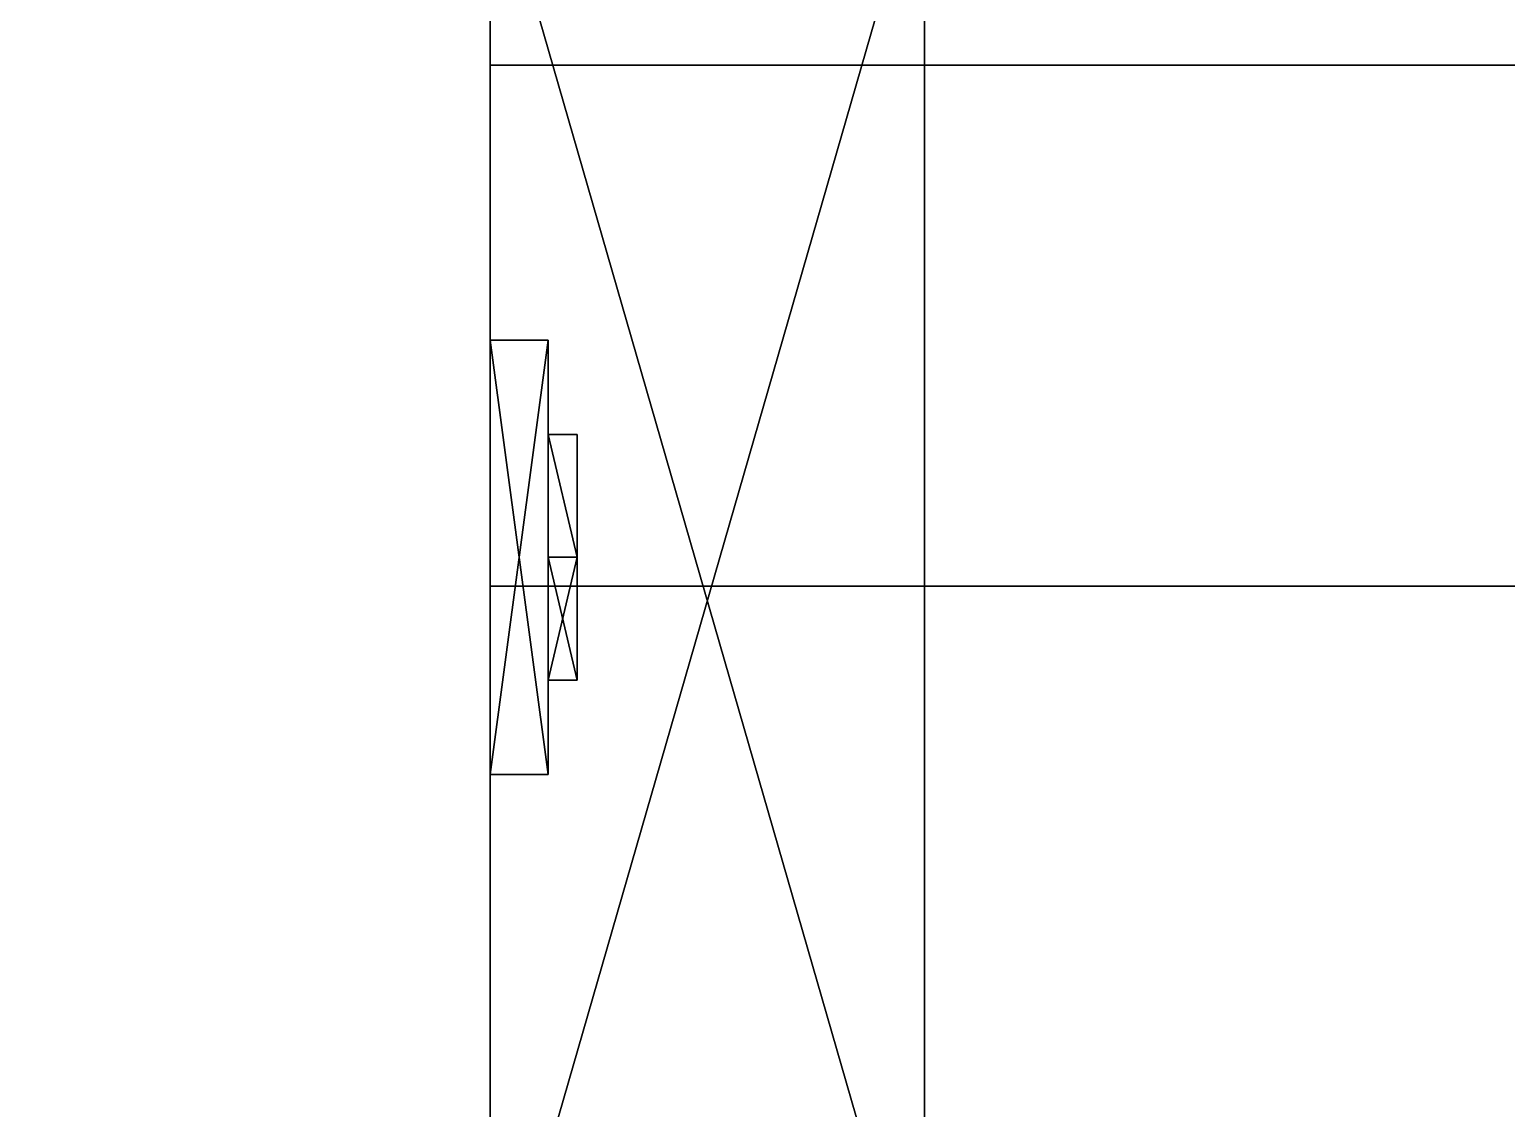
# Model space of a CAD drawing. Extents: x 0 to 4956, y -4930 to 0.
# Drawn here: x 2728.6 to 2779.6, y -4306 to -4268.8 of the extents above; entities that cross this region are included whole.
import ezdxf

# ---------------------------------------------------------------- set-up
doc = ezdxf.new("R2010")
doc.units = 0
for name, color, linetype in [('LAYER0', 7, 'CONTINUOUS'), ('LAYER1116', 253, 'CONTINUOUS'), ('LAYER1118', 253, 'CONTINUOUS'), ('LAYER1120', 253, 'CONTINUOUS'), ('LAYER1122', 253, 'CONTINUOUS'), ('LAYER1124', 253, 'CONTINUOUS'), ('LAYER839', 7, 'CONTINUOUS'), ('LAYER842', 7, 'CONTINUOUS'), ('LAYER845', 7, 'CONTINUOUS'), ('LAYER853', 7, 'CONTINUOUS')]:
    doc.layers.add(name, color=color, linetype=linetype)

msp = doc.modelspace()

# ---------------------------------------------------------------- linework, layer by layer
at = {"layer": 'LAYER0', "invisible_edges": 1}
for points in [[(4956, 0), (0, -4930), (0, 0), (4956, 0)], [(4956, -4930, 5), (0, 0, 5), (0, -4930, 5), (4956, -4930, 5)], [(0, 0, 5), (4956, -4930, 5), (4956, 0, 5), (0, 0, 5)], [(0, -4930), (4956, 0), (4956, -4930), (0, -4930)]]:
    msp.add_3dface(points, dxfattribs=at)
at = {"layer": 'LAYER1116'}
for points in [[(2744.5, -4262.5, 181.2174), (2759.5, -4262.5, 181.2174), (2744.5, -4314.5, 181.2174), (2744.5, -4262.5, 181.2174)], [(2744.5, -4314.5, 181.2174), (2759.5, -4262.5, 181.2174), (2759.5, -4314.5, 181.2174), (2744.5, -4314.5, 181.2174)], [(2744.5, -4314.5, 194.7826), (2759.5, -4314.5, 194.7826), (2744.5, -4262.5, 194.7826), (2744.5, -4314.5, 194.7826)], [(2744.5, -4262.5, 194.7826), (2759.5, -4314.5, 194.7826), (2759.5, -4262.5, 194.7826), (2744.5, -4262.5, 194.7826)], [(2759.5, -4262.5, 181.2174), (2759.5, -4262.5, 194.7826), (2759.5, -4314.5, 181.2174), (2759.5, -4262.5, 181.2174)], [(2759.5, -4314.5, 181.2174), (2759.5, -4262.5, 194.7826), (2759.5, -4314.5, 194.7826), (2759.5, -4314.5, 181.2174)], [(2746.5, -4279.5, 214), (2744.5, -4279.5, 214), (2744.5, -4294.5, 214), (2746.5, -4279.5, 214)], [(2746.5, -4279.5, 214), (2744.5, -4294.5, 214), (2746.5, -4294.5, 214), (2746.5, -4279.5, 214)], [(2746.5, -4294.5, 162), (2744.5, -4294.5, 162), (2744.5, -4279.5, 162), (2746.5, -4294.5, 162)], [(2746.5, -4294.5, 162), (2744.5, -4279.5, 162), (2746.5, -4279.5, 162), (2746.5, -4294.5, 162)], [(2744.5, -4279.5, 162), (2744.5, -4279.5, 214), (2746.5, -4279.5, 214), (2744.5, -4279.5, 162)], [(2744.5, -4279.5, 162), (2746.5, -4279.5, 214), (2746.5, -4279.5, 162), (2744.5, -4279.5, 162)], [(2746.5, -4279.5, 162), (2746.5, -4279.5, 214), (2746.5, -4294.5, 214), (2746.5, -4279.5, 162)], [(2746.5, -4279.5, 162), (2746.5, -4294.5, 214), (2746.5, -4294.5, 162), (2746.5, -4279.5, 162)], [(2747.5, -4282.76, 206.087), (2747.5, -4287, 201.2939), (2746.5, -4282.76, 206.087), (2747.5, -4282.76, 206.087)], [(2746.5, -4282.76, 206.087), (2747.5, -4287, 201.2939), (2746.5, -4287, 201.2939), (2746.5, -4282.76, 206.087)], [(2746.5, -4287, 210.88), (2746.5, -4287, 201.2939), (2746.5, -4282.76, 206.087), (2746.5, -4287, 210.88)], [(2746.5, -4287, 210.88), (2747.5, -4287, 210.88), (2746.5, -4282.76, 206.087), (2746.5, -4287, 210.88)], [(2746.5, -4282.76, 206.087), (2747.5, -4287, 210.88), (2747.5, -4282.76, 206.087), (2746.5, -4282.76, 206.087)], [(2747.5, -4282.76, 169.913), (2747.5, -4287, 165.12), (2746.5, -4282.76, 169.913), (2747.5, -4282.76, 169.913)], [(2746.5, -4282.76, 169.913), (2747.5, -4287, 165.12), (2746.5, -4287, 165.12), (2746.5, -4282.76, 169.913)], [(2746.5, -4287, 174.7061), (2746.5, -4287, 165.12), (2746.5, -4282.76, 169.913), (2746.5, -4287, 174.7061)], [(2746.5, -4287, 174.7061), (2747.5, -4287, 174.7061), (2746.5, -4282.76, 169.913), (2746.5, -4287, 174.7061)], [(2746.5, -4282.76, 169.913), (2747.5, -4287, 174.7061), (2747.5, -4282.76, 169.913), (2746.5, -4282.76, 169.913)], [(2747.5, -4287, 210.88), (2747.5, -4291.24, 206.087), (2747.5, -4282.76, 206.087), (2747.5, -4287, 210.88)], [(2747.5, -4282.76, 206.087), (2747.5, -4291.24, 206.087), (2747.5, -4287, 201.2939), (2747.5, -4282.76, 206.087)], [(2747.5, -4287, 174.7061), (2747.5, -4291.24, 169.913), (2747.5, -4282.76, 169.913), (2747.5, -4287, 174.7061)], [(2747.5, -4282.76, 169.913), (2747.5, -4291.24, 169.913), (2747.5, -4287, 165.12), (2747.5, -4282.76, 169.913)], [(2747.5, -4287, 201.2939), (2747.5, -4291.24, 206.087), (2746.5, -4287, 201.2939), (2747.5, -4287, 201.2939)], [(2746.5, -4287, 201.2939), (2747.5, -4291.24, 206.087), (2746.5, -4291.24, 206.087), (2746.5, -4287, 201.2939)], [(2747.5, -4291.24, 206.087), (2747.5, -4287, 210.88), (2746.5, -4291.24, 206.087), (2747.5, -4291.24, 206.087)], [(2746.5, -4291.24, 206.087), (2747.5, -4287, 210.88), (2746.5, -4287, 210.88), (2746.5, -4291.24, 206.087)], [(2746.5, -4287, 210.88), (2746.5, -4291.24, 206.087), (2746.5, -4287, 201.2939), (2746.5, -4287, 210.88)], [(2747.5, -4287, 165.12), (2747.5, -4291.24, 169.913), (2746.5, -4287, 165.12), (2747.5, -4287, 165.12)], [(2746.5, -4287, 165.12), (2747.5, -4291.24, 169.913), (2746.5, -4291.24, 169.913), (2746.5, -4287, 165.12)], [(2747.5, -4291.24, 169.913), (2747.5, -4287, 174.7061), (2746.5, -4291.24, 169.913), (2747.5, -4291.24, 169.913)], [(2746.5, -4291.24, 169.913), (2747.5, -4287, 174.7061), (2746.5, -4287, 174.7061), (2746.5, -4291.24, 169.913)], [(2746.5, -4287, 174.7061), (2746.5, -4291.24, 169.913), (2746.5, -4287, 165.12), (2746.5, -4287, 174.7061)], [(2746.5, -4294.5, 214), (2744.5, -4294.5, 214), (2744.5, -4294.5, 162), (2746.5, -4294.5, 214)], [(2746.5, -4294.5, 214), (2744.5, -4294.5, 162), (2746.5, -4294.5, 162), (2746.5, -4294.5, 214)]]:
    msp.add_3dface(points, dxfattribs=at)
at = {"layer": 'LAYER1118'}
for points in [[(2744.5, -4262.5, 744.7174), (2759.5, -4262.5, 744.7174), (2744.5, -4314.5, 744.7174), (2744.5, -4262.5, 744.7174)], [(2744.5, -4314.5, 744.7174), (2759.5, -4262.5, 744.7174), (2759.5, -4314.5, 744.7174), (2744.5, -4314.5, 744.7174)], [(2744.5, -4314.5, 758.2826), (2759.5, -4314.5, 758.2826), (2744.5, -4262.5, 758.2826), (2744.5, -4314.5, 758.2826)], [(2744.5, -4262.5, 758.2826), (2759.5, -4314.5, 758.2826), (2759.5, -4262.5, 758.2826), (2744.5, -4262.5, 758.2826)], [(2759.5, -4262.5, 744.7174), (2759.5, -4262.5, 758.2826), (2759.5, -4314.5, 744.7174), (2759.5, -4262.5, 744.7174)], [(2759.5, -4314.5, 744.7174), (2759.5, -4262.5, 758.2826), (2759.5, -4314.5, 758.2826), (2759.5, -4314.5, 744.7174)], [(2746.5, -4279.5, 777.5), (2744.5, -4279.5, 777.5), (2744.5, -4294.5, 777.5), (2746.5, -4279.5, 777.5)], [(2746.5, -4279.5, 777.5), (2744.5, -4294.5, 777.5), (2746.5, -4294.5, 777.5), (2746.5, -4279.5, 777.5)], [(2746.5, -4294.5, 725.5), (2744.5, -4294.5, 725.5), (2744.5, -4279.5, 725.5), (2746.5, -4294.5, 725.5)], [(2746.5, -4294.5, 725.5), (2744.5, -4279.5, 725.5), (2746.5, -4279.5, 725.5), (2746.5, -4294.5, 725.5)], [(2744.5, -4279.5, 725.5), (2744.5, -4279.5, 777.5), (2746.5, -4279.5, 777.5), (2744.5, -4279.5, 725.5)], [(2744.5, -4279.5, 725.5), (2746.5, -4279.5, 777.5), (2746.5, -4279.5, 725.5), (2744.5, -4279.5, 725.5)], [(2746.5, -4279.5, 725.5), (2746.5, -4279.5, 777.5), (2746.5, -4294.5, 777.5), (2746.5, -4279.5, 725.5)], [(2746.5, -4279.5, 725.5), (2746.5, -4294.5, 777.5), (2746.5, -4294.5, 725.5), (2746.5, -4279.5, 725.5)], [(2747.5, -4282.76, 769.587), (2747.5, -4287, 764.7939), (2746.5, -4282.76, 769.587), (2747.5, -4282.76, 769.587)], [(2746.5, -4282.76, 769.587), (2747.5, -4287, 764.7939), (2746.5, -4287, 764.7939), (2746.5, -4282.76, 769.587)], [(2746.5, -4287, 774.38), (2746.5, -4287, 764.7939), (2746.5, -4282.76, 769.587), (2746.5, -4287, 774.38)], [(2746.5, -4287, 774.38), (2747.5, -4287, 774.38), (2746.5, -4282.76, 769.587), (2746.5, -4287, 774.38)], [(2746.5, -4282.76, 769.587), (2747.5, -4287, 774.38), (2747.5, -4282.76, 769.587), (2746.5, -4282.76, 769.587)], [(2747.5, -4282.76, 733.413), (2747.5, -4287, 728.62), (2746.5, -4282.76, 733.413), (2747.5, -4282.76, 733.413)], [(2746.5, -4282.76, 733.413), (2747.5, -4287, 728.62), (2746.5, -4287, 728.62), (2746.5, -4282.76, 733.413)], [(2746.5, -4287, 738.2061), (2746.5, -4287, 728.62), (2746.5, -4282.76, 733.413), (2746.5, -4287, 738.2061)], [(2746.5, -4287, 738.2061), (2747.5, -4287, 738.2061), (2746.5, -4282.76, 733.413), (2746.5, -4287, 738.2061)], [(2746.5, -4282.76, 733.413), (2747.5, -4287, 738.2061), (2747.5, -4282.76, 733.413), (2746.5, -4282.76, 733.413)], [(2747.5, -4287, 774.38), (2747.5, -4291.24, 769.587), (2747.5, -4282.76, 769.587), (2747.5, -4287, 774.38)], [(2747.5, -4282.76, 769.587), (2747.5, -4291.24, 769.587), (2747.5, -4287, 764.7939), (2747.5, -4282.76, 769.587)], [(2747.5, -4287, 738.2061), (2747.5, -4291.24, 733.413), (2747.5, -4282.76, 733.413), (2747.5, -4287, 738.2061)], [(2747.5, -4282.76, 733.413), (2747.5, -4291.24, 733.413), (2747.5, -4287, 728.62), (2747.5, -4282.76, 733.413)], [(2747.5, -4287, 764.7939), (2747.5, -4291.24, 769.587), (2746.5, -4287, 764.7939), (2747.5, -4287, 764.7939)], [(2746.5, -4287, 764.7939), (2747.5, -4291.24, 769.587), (2746.5, -4291.24, 769.587), (2746.5, -4287, 764.7939)], [(2747.5, -4291.24, 769.587), (2747.5, -4287, 774.38), (2746.5, -4291.24, 769.587), (2747.5, -4291.24, 769.587)], [(2746.5, -4291.24, 769.587), (2747.5, -4287, 774.38), (2746.5, -4287, 774.38), (2746.5, -4291.24, 769.587)], [(2746.5, -4287, 774.38), (2746.5, -4291.24, 769.587), (2746.5, -4287, 764.7939), (2746.5, -4287, 774.38)], [(2747.5, -4287, 728.62), (2747.5, -4291.24, 733.413), (2746.5, -4287, 728.62), (2747.5, -4287, 728.62)], [(2746.5, -4287, 728.62), (2747.5, -4291.24, 733.413), (2746.5, -4291.24, 733.413), (2746.5, -4287, 728.62)], [(2747.5, -4291.24, 733.413), (2747.5, -4287, 738.2061), (2746.5, -4291.24, 733.413), (2747.5, -4291.24, 733.413)], [(2746.5, -4291.24, 733.413), (2747.5, -4287, 738.2061), (2746.5, -4287, 738.2061), (2746.5, -4291.24, 733.413)], [(2746.5, -4287, 738.2061), (2746.5, -4291.24, 733.413), (2746.5, -4287, 728.62), (2746.5, -4287, 738.2061)], [(2746.5, -4294.5, 777.5), (2744.5, -4294.5, 777.5), (2744.5, -4294.5, 725.5), (2746.5, -4294.5, 777.5)], [(2746.5, -4294.5, 777.5), (2744.5, -4294.5, 725.5), (2746.5, -4294.5, 725.5), (2746.5, -4294.5, 777.5)]]:
    msp.add_3dface(points, dxfattribs=at)
at = {"layer": 'LAYER1120'}
for points in [[(2744.5, -4262.5, 1308.217), (2759.5, -4262.5, 1308.217), (2744.5, -4314.5, 1308.217), (2744.5, -4262.5, 1308.217)], [(2744.5, -4314.5, 1308.217), (2759.5, -4262.5, 1308.217), (2759.5, -4314.5, 1308.217), (2744.5, -4314.5, 1308.217)], [(2744.5, -4314.5, 1321.783), (2759.5, -4314.5, 1321.783), (2744.5, -4262.5, 1321.783), (2744.5, -4314.5, 1321.783)], [(2744.5, -4262.5, 1321.783), (2759.5, -4314.5, 1321.783), (2759.5, -4262.5, 1321.783), (2744.5, -4262.5, 1321.783)], [(2759.5, -4262.5, 1308.217), (2759.5, -4262.5, 1321.783), (2759.5, -4314.5, 1308.217), (2759.5, -4262.5, 1308.217)], [(2759.5, -4314.5, 1308.217), (2759.5, -4262.5, 1321.783), (2759.5, -4314.5, 1321.783), (2759.5, -4314.5, 1308.217)], [(2746.5, -4279.5, 1341), (2744.5, -4279.5, 1341), (2744.5, -4294.5, 1341), (2746.5, -4279.5, 1341)], [(2746.5, -4279.5, 1341), (2744.5, -4294.5, 1341), (2746.5, -4294.5, 1341), (2746.5, -4279.5, 1341)], [(2746.5, -4294.5, 1289), (2744.5, -4294.5, 1289), (2744.5, -4279.5, 1289), (2746.5, -4294.5, 1289)], [(2746.5, -4294.5, 1289), (2744.5, -4279.5, 1289), (2746.5, -4279.5, 1289), (2746.5, -4294.5, 1289)], [(2744.5, -4279.5, 1289), (2744.5, -4279.5, 1341), (2746.5, -4279.5, 1341), (2744.5, -4279.5, 1289)], [(2744.5, -4279.5, 1289), (2746.5, -4279.5, 1341), (2746.5, -4279.5, 1289), (2744.5, -4279.5, 1289)], [(2746.5, -4279.5, 1289), (2746.5, -4279.5, 1341), (2746.5, -4294.5, 1341), (2746.5, -4279.5, 1289)], [(2746.5, -4279.5, 1289), (2746.5, -4294.5, 1341), (2746.5, -4294.5, 1289), (2746.5, -4279.5, 1289)], [(2747.5, -4282.76, 1333.087), (2747.5, -4287, 1328.294), (2746.5, -4282.76, 1333.087), (2747.5, -4282.76, 1333.087)], [(2746.5, -4282.76, 1333.087), (2747.5, -4287, 1328.294), (2746.5, -4287, 1328.294), (2746.5, -4282.76, 1333.087)], [(2746.5, -4287, 1337.88), (2746.5, -4287, 1328.294), (2746.5, -4282.76, 1333.087), (2746.5, -4287, 1337.88)], [(2746.5, -4287, 1337.88), (2747.5, -4287, 1337.88), (2746.5, -4282.76, 1333.087), (2746.5, -4287, 1337.88)], [(2746.5, -4282.76, 1333.087), (2747.5, -4287, 1337.88), (2747.5, -4282.76, 1333.087), (2746.5, -4282.76, 1333.087)], [(2747.5, -4282.76, 1296.913), (2747.5, -4287, 1292.12), (2746.5, -4282.76, 1296.913), (2747.5, -4282.76, 1296.913)], [(2746.5, -4282.76, 1296.913), (2747.5, -4287, 1292.12), (2746.5, -4287, 1292.12), (2746.5, -4282.76, 1296.913)], [(2746.5, -4287, 1301.706), (2746.5, -4287, 1292.12), (2746.5, -4282.76, 1296.913), (2746.5, -4287, 1301.706)], [(2746.5, -4287, 1301.706), (2747.5, -4287, 1301.706), (2746.5, -4282.76, 1296.913), (2746.5, -4287, 1301.706)], [(2746.5, -4282.76, 1296.913), (2747.5, -4287, 1301.706), (2747.5, -4282.76, 1296.913), (2746.5, -4282.76, 1296.913)], [(2747.5, -4287, 1337.88), (2747.5, -4291.24, 1333.087), (2747.5, -4282.76, 1333.087), (2747.5, -4287, 1337.88)], [(2747.5, -4282.76, 1333.087), (2747.5, -4291.24, 1333.087), (2747.5, -4287, 1328.294), (2747.5, -4282.76, 1333.087)], [(2747.5, -4287, 1301.706), (2747.5, -4291.24, 1296.913), (2747.5, -4282.76, 1296.913), (2747.5, -4287, 1301.706)], [(2747.5, -4282.76, 1296.913), (2747.5, -4291.24, 1296.913), (2747.5, -4287, 1292.12), (2747.5, -4282.76, 1296.913)], [(2747.5, -4287, 1328.294), (2747.5, -4291.24, 1333.087), (2746.5, -4287, 1328.294), (2747.5, -4287, 1328.294)], [(2746.5, -4287, 1328.294), (2747.5, -4291.24, 1333.087), (2746.5, -4291.24, 1333.087), (2746.5, -4287, 1328.294)], [(2747.5, -4291.24, 1333.087), (2747.5, -4287, 1337.88), (2746.5, -4291.24, 1333.087), (2747.5, -4291.24, 1333.087)], [(2746.5, -4291.24, 1333.087), (2747.5, -4287, 1337.88), (2746.5, -4287, 1337.88), (2746.5, -4291.24, 1333.087)], [(2746.5, -4287, 1337.88), (2746.5, -4291.24, 1333.087), (2746.5, -4287, 1328.294), (2746.5, -4287, 1337.88)], [(2747.5, -4287, 1292.12), (2747.5, -4291.24, 1296.913), (2746.5, -4287, 1292.12), (2747.5, -4287, 1292.12)], [(2746.5, -4287, 1292.12), (2747.5, -4291.24, 1296.913), (2746.5, -4291.24, 1296.913), (2746.5, -4287, 1292.12)], [(2747.5, -4291.24, 1296.913), (2747.5, -4287, 1301.706), (2746.5, -4291.24, 1296.913), (2747.5, -4291.24, 1296.913)], [(2746.5, -4291.24, 1296.913), (2747.5, -4287, 1301.706), (2746.5, -4287, 1301.706), (2746.5, -4291.24, 1296.913)], [(2746.5, -4287, 1301.706), (2746.5, -4291.24, 1296.913), (2746.5, -4287, 1292.12), (2746.5, -4287, 1301.706)], [(2746.5, -4294.5, 1341), (2744.5, -4294.5, 1341), (2744.5, -4294.5, 1289), (2746.5, -4294.5, 1341)], [(2746.5, -4294.5, 1341), (2744.5, -4294.5, 1289), (2746.5, -4294.5, 1289), (2746.5, -4294.5, 1341)]]:
    msp.add_3dface(points, dxfattribs=at)
at = {"layer": 'LAYER1122'}
for points in [[(2744.5, -4262.5, 1871.717), (2759.5, -4262.5, 1871.717), (2744.5, -4314.5, 1871.717), (2744.5, -4262.5, 1871.717)], [(2744.5, -4314.5, 1871.717), (2759.5, -4262.5, 1871.717), (2759.5, -4314.5, 1871.717), (2744.5, -4314.5, 1871.717)], [(2744.5, -4314.5, 1885.283), (2759.5, -4314.5, 1885.283), (2744.5, -4262.5, 1885.283), (2744.5, -4314.5, 1885.283)], [(2744.5, -4262.5, 1885.283), (2759.5, -4314.5, 1885.283), (2759.5, -4262.5, 1885.283), (2744.5, -4262.5, 1885.283)], [(2759.5, -4262.5, 1871.717), (2759.5, -4262.5, 1885.283), (2759.5, -4314.5, 1871.717), (2759.5, -4262.5, 1871.717)], [(2759.5, -4314.5, 1871.717), (2759.5, -4262.5, 1885.283), (2759.5, -4314.5, 1885.283), (2759.5, -4314.5, 1871.717)], [(2746.5, -4279.5, 1904.5), (2744.5, -4279.5, 1904.5), (2744.5, -4294.5, 1904.5), (2746.5, -4279.5, 1904.5)], [(2746.5, -4279.5, 1904.5), (2744.5, -4294.5, 1904.5), (2746.5, -4294.5, 1904.5), (2746.5, -4279.5, 1904.5)], [(2746.5, -4294.5, 1852.5), (2744.5, -4294.5, 1852.5), (2744.5, -4279.5, 1852.5), (2746.5, -4294.5, 1852.5)], [(2746.5, -4294.5, 1852.5), (2744.5, -4279.5, 1852.5), (2746.5, -4279.5, 1852.5), (2746.5, -4294.5, 1852.5)], [(2744.5, -4279.5, 1852.5), (2744.5, -4279.5, 1904.5), (2746.5, -4279.5, 1904.5), (2744.5, -4279.5, 1852.5)], [(2744.5, -4279.5, 1852.5), (2746.5, -4279.5, 1904.5), (2746.5, -4279.5, 1852.5), (2744.5, -4279.5, 1852.5)], [(2746.5, -4279.5, 1852.5), (2746.5, -4279.5, 1904.5), (2746.5, -4294.5, 1904.5), (2746.5, -4279.5, 1852.5)], [(2746.5, -4279.5, 1852.5), (2746.5, -4294.5, 1904.5), (2746.5, -4294.5, 1852.5), (2746.5, -4279.5, 1852.5)], [(2747.5, -4282.76, 1896.587), (2747.5, -4287, 1891.794), (2746.5, -4282.76, 1896.587), (2747.5, -4282.76, 1896.587)], [(2746.5, -4282.76, 1896.587), (2747.5, -4287, 1891.794), (2746.5, -4287, 1891.794), (2746.5, -4282.76, 1896.587)], [(2746.5, -4287, 1901.38), (2746.5, -4287, 1891.794), (2746.5, -4282.76, 1896.587), (2746.5, -4287, 1901.38)], [(2746.5, -4287, 1901.38), (2747.5, -4287, 1901.38), (2746.5, -4282.76, 1896.587), (2746.5, -4287, 1901.38)], [(2746.5, -4282.76, 1896.587), (2747.5, -4287, 1901.38), (2747.5, -4282.76, 1896.587), (2746.5, -4282.76, 1896.587)], [(2747.5, -4282.76, 1860.413), (2747.5, -4287, 1855.62), (2746.5, -4282.76, 1860.413), (2747.5, -4282.76, 1860.413)], [(2746.5, -4282.76, 1860.413), (2747.5, -4287, 1855.62), (2746.5, -4287, 1855.62), (2746.5, -4282.76, 1860.413)], [(2746.5, -4287, 1865.206), (2746.5, -4287, 1855.62), (2746.5, -4282.76, 1860.413), (2746.5, -4287, 1865.206)], [(2746.5, -4287, 1865.206), (2747.5, -4287, 1865.206), (2746.5, -4282.76, 1860.413), (2746.5, -4287, 1865.206)], [(2746.5, -4282.76, 1860.413), (2747.5, -4287, 1865.206), (2747.5, -4282.76, 1860.413), (2746.5, -4282.76, 1860.413)], [(2747.5, -4287, 1901.38), (2747.5, -4291.24, 1896.587), (2747.5, -4282.76, 1896.587), (2747.5, -4287, 1901.38)], [(2747.5, -4282.76, 1896.587), (2747.5, -4291.24, 1896.587), (2747.5, -4287, 1891.794), (2747.5, -4282.76, 1896.587)], [(2747.5, -4287, 1865.206), (2747.5, -4291.24, 1860.413), (2747.5, -4282.76, 1860.413), (2747.5, -4287, 1865.206)], [(2747.5, -4282.76, 1860.413), (2747.5, -4291.24, 1860.413), (2747.5, -4287, 1855.62), (2747.5, -4282.76, 1860.413)], [(2747.5, -4287, 1891.794), (2747.5, -4291.24, 1896.587), (2746.5, -4287, 1891.794), (2747.5, -4287, 1891.794)], [(2746.5, -4287, 1891.794), (2747.5, -4291.24, 1896.587), (2746.5, -4291.24, 1896.587), (2746.5, -4287, 1891.794)], [(2747.5, -4291.24, 1896.587), (2747.5, -4287, 1901.38), (2746.5, -4291.24, 1896.587), (2747.5, -4291.24, 1896.587)], [(2746.5, -4291.24, 1896.587), (2747.5, -4287, 1901.38), (2746.5, -4287, 1901.38), (2746.5, -4291.24, 1896.587)], [(2746.5, -4287, 1901.38), (2746.5, -4291.24, 1896.587), (2746.5, -4287, 1891.794), (2746.5, -4287, 1901.38)], [(2747.5, -4287, 1855.62), (2747.5, -4291.24, 1860.413), (2746.5, -4287, 1855.62), (2747.5, -4287, 1855.62)], [(2746.5, -4287, 1855.62), (2747.5, -4291.24, 1860.413), (2746.5, -4291.24, 1860.413), (2746.5, -4287, 1855.62)], [(2747.5, -4291.24, 1860.413), (2747.5, -4287, 1865.206), (2746.5, -4291.24, 1860.413), (2747.5, -4291.24, 1860.413)], [(2746.5, -4291.24, 1860.413), (2747.5, -4287, 1865.206), (2746.5, -4287, 1865.206), (2746.5, -4291.24, 1860.413)], [(2746.5, -4287, 1865.206), (2746.5, -4291.24, 1860.413), (2746.5, -4287, 1855.62), (2746.5, -4287, 1865.206)], [(2746.5, -4294.5, 1904.5), (2744.5, -4294.5, 1904.5), (2744.5, -4294.5, 1852.5), (2746.5, -4294.5, 1904.5)], [(2746.5, -4294.5, 1904.5), (2744.5, -4294.5, 1852.5), (2746.5, -4294.5, 1852.5), (2746.5, -4294.5, 1904.5)]]:
    msp.add_3dface(points, dxfattribs=at)
at = {"layer": 'LAYER1124'}
for points in [[(2744.5, -4262.5, 2435.217), (2759.5, -4262.5, 2435.217), (2744.5, -4314.5, 2435.217), (2744.5, -4262.5, 2435.217)], [(2744.5, -4314.5, 2435.217), (2759.5, -4262.5, 2435.217), (2759.5, -4314.5, 2435.217), (2744.5, -4314.5, 2435.217)], [(2744.5, -4314.5, 2448.783), (2759.5, -4314.5, 2448.783), (2744.5, -4262.5, 2448.783), (2744.5, -4314.5, 2448.783)], [(2744.5, -4262.5, 2448.783), (2759.5, -4314.5, 2448.783), (2759.5, -4262.5, 2448.783), (2744.5, -4262.5, 2448.783)], [(2759.5, -4262.5, 2435.217), (2759.5, -4262.5, 2448.783), (2759.5, -4314.5, 2435.217), (2759.5, -4262.5, 2435.217)], [(2759.5, -4314.5, 2435.217), (2759.5, -4262.5, 2448.783), (2759.5, -4314.5, 2448.783), (2759.5, -4314.5, 2435.217)], [(2746.5, -4279.5, 2468), (2744.5, -4279.5, 2468), (2744.5, -4294.5, 2468), (2746.5, -4279.5, 2468)], [(2746.5, -4279.5, 2468), (2744.5, -4294.5, 2468), (2746.5, -4294.5, 2468), (2746.5, -4279.5, 2468)], [(2746.5, -4294.5, 2416), (2744.5, -4294.5, 2416), (2744.5, -4279.5, 2416), (2746.5, -4294.5, 2416)], [(2746.5, -4294.5, 2416), (2744.5, -4279.5, 2416), (2746.5, -4279.5, 2416), (2746.5, -4294.5, 2416)], [(2744.5, -4279.5, 2416), (2744.5, -4279.5, 2468), (2746.5, -4279.5, 2468), (2744.5, -4279.5, 2416)], [(2744.5, -4279.5, 2416), (2746.5, -4279.5, 2468), (2746.5, -4279.5, 2416), (2744.5, -4279.5, 2416)], [(2746.5, -4279.5, 2416), (2746.5, -4279.5, 2468), (2746.5, -4294.5, 2468), (2746.5, -4279.5, 2416)], [(2746.5, -4279.5, 2416), (2746.5, -4294.5, 2468), (2746.5, -4294.5, 2416), (2746.5, -4279.5, 2416)], [(2747.5, -4282.76, 2460.087), (2747.5, -4287, 2455.294), (2746.5, -4282.76, 2460.087), (2747.5, -4282.76, 2460.087)], [(2746.5, -4282.76, 2460.087), (2747.5, -4287, 2455.294), (2746.5, -4287, 2455.294), (2746.5, -4282.76, 2460.087)], [(2746.5, -4287, 2464.88), (2746.5, -4287, 2455.294), (2746.5, -4282.76, 2460.087), (2746.5, -4287, 2464.88)], [(2746.5, -4287, 2464.88), (2747.5, -4287, 2464.88), (2746.5, -4282.76, 2460.087), (2746.5, -4287, 2464.88)], [(2746.5, -4282.76, 2460.087), (2747.5, -4287, 2464.88), (2747.5, -4282.76, 2460.087), (2746.5, -4282.76, 2460.087)], [(2747.5, -4282.76, 2423.913), (2747.5, -4287, 2419.12), (2746.5, -4282.76, 2423.913), (2747.5, -4282.76, 2423.913)], [(2746.5, -4282.76, 2423.913), (2747.5, -4287, 2419.12), (2746.5, -4287, 2419.12), (2746.5, -4282.76, 2423.913)], [(2746.5, -4287, 2428.706), (2746.5, -4287, 2419.12), (2746.5, -4282.76, 2423.913), (2746.5, -4287, 2428.706)], [(2746.5, -4287, 2428.706), (2747.5, -4287, 2428.706), (2746.5, -4282.76, 2423.913), (2746.5, -4287, 2428.706)], [(2746.5, -4282.76, 2423.913), (2747.5, -4287, 2428.706), (2747.5, -4282.76, 2423.913), (2746.5, -4282.76, 2423.913)], [(2747.5, -4287, 2464.88), (2747.5, -4291.24, 2460.087), (2747.5, -4282.76, 2460.087), (2747.5, -4287, 2464.88)], [(2747.5, -4282.76, 2460.087), (2747.5, -4291.24, 2460.087), (2747.5, -4287, 2455.294), (2747.5, -4282.76, 2460.087)], [(2747.5, -4287, 2428.706), (2747.5, -4291.24, 2423.913), (2747.5, -4282.76, 2423.913), (2747.5, -4287, 2428.706)], [(2747.5, -4282.76, 2423.913), (2747.5, -4291.24, 2423.913), (2747.5, -4287, 2419.12), (2747.5, -4282.76, 2423.913)], [(2747.5, -4287, 2455.294), (2747.5, -4291.24, 2460.087), (2746.5, -4287, 2455.294), (2747.5, -4287, 2455.294)], [(2746.5, -4287, 2455.294), (2747.5, -4291.24, 2460.087), (2746.5, -4291.24, 2460.087), (2746.5, -4287, 2455.294)], [(2747.5, -4291.24, 2460.087), (2747.5, -4287, 2464.88), (2746.5, -4291.24, 2460.087), (2747.5, -4291.24, 2460.087)], [(2746.5, -4291.24, 2460.087), (2747.5, -4287, 2464.88), (2746.5, -4287, 2464.88), (2746.5, -4291.24, 2460.087)], [(2746.5, -4287, 2464.88), (2746.5, -4291.24, 2460.087), (2746.5, -4287, 2455.294), (2746.5, -4287, 2464.88)], [(2747.5, -4287, 2419.12), (2747.5, -4291.24, 2423.913), (2746.5, -4287, 2419.12), (2747.5, -4287, 2419.12)], [(2746.5, -4287, 2419.12), (2747.5, -4291.24, 2423.913), (2746.5, -4291.24, 2423.913), (2746.5, -4287, 2419.12)], [(2747.5, -4291.24, 2423.913), (2747.5, -4287, 2428.706), (2746.5, -4291.24, 2423.913), (2747.5, -4291.24, 2423.913)], [(2746.5, -4291.24, 2423.913), (2747.5, -4287, 2428.706), (2746.5, -4287, 2428.706), (2746.5, -4291.24, 2423.913)], [(2746.5, -4287, 2428.706), (2746.5, -4291.24, 2423.913), (2746.5, -4287, 2419.12), (2746.5, -4287, 2428.706)], [(2746.5, -4294.5, 2468), (2744.5, -4294.5, 2468), (2744.5, -4294.5, 2416), (2746.5, -4294.5, 2468)], [(2746.5, -4294.5, 2468), (2744.5, -4294.5, 2416), (2746.5, -4294.5, 2416), (2746.5, -4294.5, 2468)]]:
    msp.add_3dface(points, dxfattribs=at)
at = {"layer": 'LAYER839', "invisible_edges": 1}
for points in [[(2744.5, -4810, 5), (2726.5, -4250, 5), (2744.5, -4250, 5), (2744.5, -4810, 5)], [(2726.5, -4250, 5), (2744.5, -4810, 5), (2726.5, -4810, 5), (2726.5, -4250, 5)], [(2726.5, -4810, 2545), (2744.5, -4250, 2545), (2726.5, -4250, 2545), (2726.5, -4810, 2545)], [(2744.5, -4250, 2545), (2726.5, -4810, 2545), (2744.5, -4810, 2545), (2744.5, -4250, 2545)], [(2744.5, -4250, 2545), (2744.5, -4810, 5), (2744.5, -4250, 5), (2744.5, -4250, 2545)], [(2744.5, -4810, 5), (2744.5, -4250, 2545), (2744.5, -4810, 2545), (2744.5, -4810, 5)]]:
    msp.add_3dface(points, dxfattribs=at)
at = {"layer": 'LAYER842', "invisible_edges": 1}
for points in [[(2744.5, -4810, 85), (3528.5, -4250, 85), (3528.5, -4810, 85), (2744.5, -4810, 85)], [(3528.5, -4250, 85), (2744.5, -4810, 85), (2744.5, -4250, 85), (3528.5, -4250, 85)], [(2744.5, -4810, 85), (2744.5, -4250, 103), (2744.5, -4250, 85), (2744.5, -4810, 85)], [(2744.5, -4250, 103), (2744.5, -4810, 85), (2744.5, -4810, 103), (2744.5, -4250, 103)], [(2744.5, -4250, 103), (3528.5, -4810, 103), (3528.5, -4250, 103), (2744.5, -4250, 103)], [(3528.5, -4810, 103), (2744.5, -4250, 103), (2744.5, -4810, 103), (3528.5, -4810, 103)]]:
    msp.add_3dface(points, dxfattribs=at)
at = {"layer": 'LAYER845', "invisible_edges": 1}
for points in [[(2744.5, -4270, 5), (3528.5, -4288, 5), (2744.5, -4288, 5), (2744.5, -4270, 5)], [(3528.5, -4288, 5), (2744.5, -4270, 5), (3528.5, -4270, 5), (3528.5, -4288, 5)], [(2744.5, -4288, 85), (2744.5, -4270, 5), (2744.5, -4288, 5), (2744.5, -4288, 85)], [(2744.5, -4270, 5), (2744.5, -4288, 85), (2744.5, -4270, 85), (2744.5, -4270, 5)], [(3528.5, -4270, 85), (2744.5, -4288, 85), (3528.5, -4288, 85), (3528.5, -4270, 85)], [(2744.5, -4288, 85), (3528.5, -4270, 85), (2744.5, -4270, 85), (2744.5, -4288, 85)], [(2744.5, -4270, 5), (3528.5, -4270, 85), (3528.5, -4270, 5), (2744.5, -4270, 5)], [(3528.5, -4270, 85), (2744.5, -4270, 5), (2744.5, -4270, 85), (3528.5, -4270, 85)], [(2744.5, -4288, 85), (3528.5, -4288, 5), (3528.5, -4288, 85), (2744.5, -4288, 85)], [(3528.5, -4288, 5), (2744.5, -4288, 85), (2744.5, -4288, 5), (3528.5, -4288, 5)]]:
    msp.add_3dface(points, dxfattribs=at)
at = {"layer": 'LAYER853', "invisible_edges": 1}
for points in [[(3528.5, -4810, 2544), (2744.5, -4250, 2544), (2744.5, -4810, 2544), (3528.5, -4810, 2544)], [(2744.5, -4250, 2544), (3528.5, -4810, 2544), (3528.5, -4250, 2544), (2744.5, -4250, 2544)], [(2744.5, -4810, 2526), (2744.5, -4250, 2544), (2744.5, -4250, 2526), (2744.5, -4810, 2526)], [(2744.5, -4250, 2544), (2744.5, -4810, 2526), (2744.5, -4810, 2544), (2744.5, -4250, 2544)], [(3528.5, -4250, 2526), (2744.5, -4810, 2526), (2744.5, -4250, 2526), (3528.5, -4250, 2526)], [(2744.5, -4810, 2526), (3528.5, -4250, 2526), (3528.5, -4810, 2526), (2744.5, -4810, 2526)]]:
    msp.add_3dface(points, dxfattribs=at)

doc.saveas('drawing.dxf')
